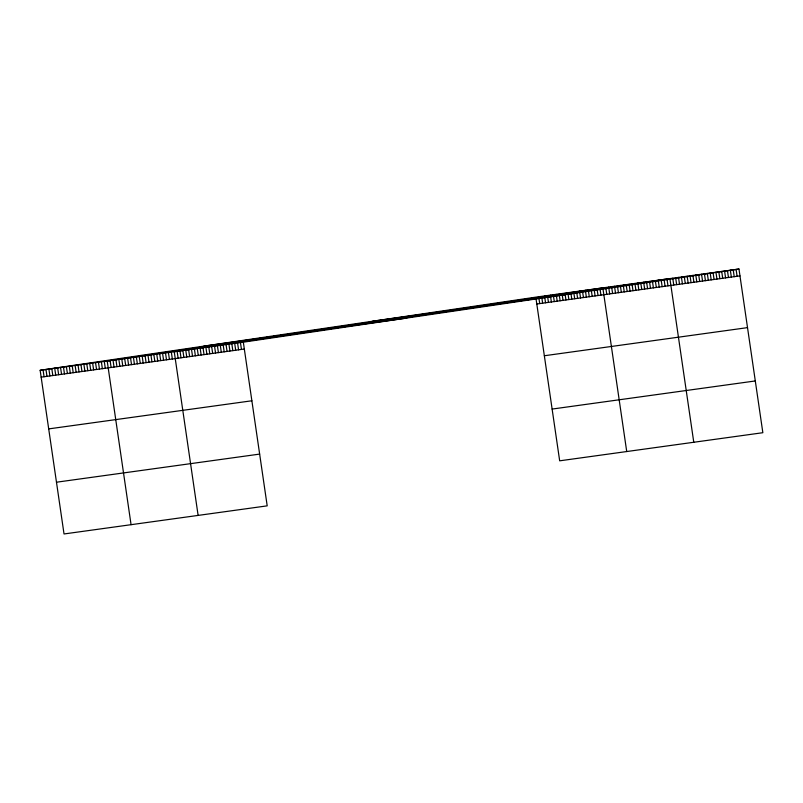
<?xml version="1.0" encoding="UTF-8"?>
<svg xmlns="http://www.w3.org/2000/svg" width="803" height="803" viewBox="0 0 803 803"><rect width="100%" height="100%" fill="white"/><g stroke="black" fill="none" stroke-linecap="round" stroke-linejoin="round"><path stroke-width="1.2" d="M40.15 370.293L243.329 342.178L267.198 505.85L64.029 533.965L40.15 370.293L535.802 297.15L738.971 269.035L762.85 432.707L559.671 460.822L535.962 298.294M243.329 342.178L738.971 269.035M372.231 321.29L575.41 293.175M203.711 346.163L406.89 318.038M536.795 303.996L739.975 275.881M41.154 377.149L244.323 349.034M544.344 355.749L747.523 327.634M48.702 428.892L251.871 400.777M552.123 409.068L755.302 380.953M56.481 482.212L259.65 454.096M736.1 269.437L737.094 276.282M733.219 269.828L734.213 276.684M730.339 270.23L731.342 277.075M727.458 270.631L728.462 277.477M724.577 271.023L725.581 277.878M721.706 271.424L722.7 278.27M718.826 271.826L719.829 278.671M715.945 272.217L716.949 279.073M713.064 272.618L714.068 279.474M710.193 273.02L711.187 279.866M707.313 273.411L708.316 280.267M704.432 273.813L705.435 280.669M701.551 274.214L702.555 281.06M698.68 274.616L699.674 281.462M695.799 275.007L696.793 281.863M692.919 275.409L693.922 282.254M690.038 275.81L691.042 282.656M687.167 276.202L688.161 283.058M684.286 276.603L685.28 283.449M681.406 277.005L682.409 283.85M678.525 277.396L679.529 284.252M675.654 277.798L676.648 284.643M672.773 278.199L673.767 285.045M693.772 442.262L669.893 278.591L174.241 351.744L198.12 515.406M666.982 279.002L667.976 285.848M664.061 279.404L665.065 286.249M661.15 279.805L662.144 286.651M658.229 280.207L659.233 287.062M655.318 280.608L656.322 287.464M652.407 281.01L653.401 287.865M649.486 281.421L650.49 288.267M646.576 281.823L647.569 288.668M643.655 282.224L644.658 289.07M640.744 282.626L641.738 289.481M637.823 283.027L638.827 289.883M634.912 283.439L635.916 290.284M632.001 283.84L632.995 290.686M629.08 284.242L630.084 291.087M626.169 284.643L627.163 291.499M623.248 285.045L624.252 291.901M620.338 285.456L621.331 292.302M617.427 285.858L618.42 292.704M614.506 286.259L615.51 293.105M611.595 286.661L612.589 293.517M608.674 287.062L609.678 293.918M605.924 288.608L606.757 294.32M626.721 451.537L602.842 287.875L107.2 361.019L131.07 524.69M600.102 289.421L600.935 295.123M597.02 288.678L598.014 295.534M594.27 290.224L595.103 295.936M591.189 289.481L592.182 296.337M588.438 291.027L589.272 296.739M585.357 290.295L586.351 297.14M582.607 291.84L583.44 297.542M579.525 291.098L580.529 297.953M576.775 292.643L577.608 298.355M573.693 291.911L574.697 298.756M570.943 293.456L571.776 299.158M567.862 292.714L568.865 299.559M565.111 294.259L565.944 299.971M562.03 293.517L563.033 300.372M559.289 295.062L560.123 300.774M556.208 294.33L557.202 301.175M553.458 295.875L554.291 301.577M550.376 295.133L551.37 301.988M547.626 296.678L548.459 302.39M544.544 295.946L545.538 302.791M541.794 297.481L542.627 303.193M538.713 296.749L539.716 303.594M240.448 342.58L241.442 349.425M237.568 342.981L238.571 349.827M234.687 343.373L235.691 350.228M231.816 343.774L232.81 350.62M228.935 344.176L229.929 351.021M226.055 344.567L227.058 351.423M223.174 344.969L224.178 351.814M220.303 345.37L221.297 352.216M217.422 345.762L218.416 352.617M214.542 346.163L215.545 353.019M211.661 346.565L212.665 353.41M208.79 346.956L209.784 353.812M205.909 347.358L206.903 354.213M203.029 347.759L204.032 354.605M200.148 348.161L201.151 355.006M197.277 348.552L198.271 355.408M194.396 348.954L195.39 355.799M191.516 349.355L192.519 356.201M188.635 349.747L189.638 356.602M185.754 350.148L186.758 356.994M182.883 350.55L183.877 357.395M180.002 350.941L181.006 357.797M177.122 351.343L178.125 358.188M171.33 352.146L172.334 358.991M168.419 352.547L169.413 359.393M165.498 352.949L166.502 359.804M162.587 353.35L163.581 360.206M159.667 353.762L160.67 360.607M156.756 354.163L157.749 361.009M153.835 354.565L154.838 361.41M150.924 354.966L151.928 361.822M148.013 355.368L149.007 362.223M145.092 355.779L146.096 362.625M142.181 356.181L143.175 363.026M139.26 356.582L140.264 363.428M136.349 356.984L137.353 363.839M133.439 357.385L134.432 364.241M130.518 357.797L131.521 364.642M127.607 358.198L128.6 365.044M124.686 358.6L125.69 365.445M121.775 359.001L122.769 365.857M118.854 359.403L119.858 366.258M115.943 359.804L116.947 366.66M113.032 360.216L114.026 367.061M110.111 360.617L111.115 367.463M104.28 361.42L105.283 368.276M101.369 361.822L102.362 368.677M98.448 362.233L99.452 369.079M95.537 362.635L96.541 369.48M92.626 363.036L93.62 369.882M89.705 363.438L90.709 370.293M86.794 363.839L87.788 370.695M83.873 364.251L84.877 371.096M80.962 364.652L81.956 371.498M78.042 365.054L79.045 371.899M75.131 365.455L76.134 372.311M72.22 365.857L73.214 372.712M69.299 366.268L70.303 373.114M66.388 366.67L67.382 373.515M63.467 367.071L64.471 373.917M60.556 367.473L61.56 374.318M57.645 367.874L58.639 374.73M54.724 368.276L55.728 375.131M51.814 368.687L52.807 375.533M48.893 369.089L49.896 375.934M45.982 369.49L46.975 376.336M43.061 369.892L44.065 376.748"/></g></svg>
